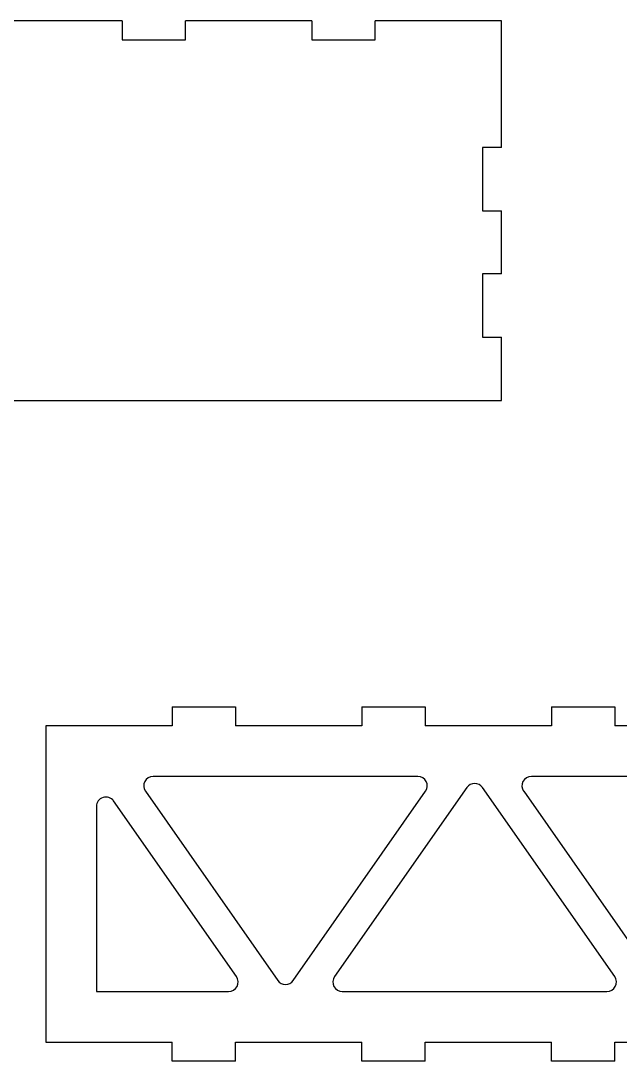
# Model space of a CAD drawing. Header units: millimetres. Extents: x 36 to 500, y 445 to 766.
# Drawn here: x 264.2 to 359, y 444.9 to 609.3 of the extents above; entities that cross this region are included whole.
import ezdxf

# ---------------------------------------------------------------- set-up
doc = ezdxf.new("R2010")
doc.units = ezdxf.units.MM

msp = doc.modelspace()

# ---------------------------------------------------------------- linework, layer by layer
at = {"color": 7, "linetype": 'Continuous', "lineweight": 25}
for p, q in [((280.24, 609.31), (260.24, 609.31)), ((280.24, 609.31), (280.24, 606.31)), ((290.24, 606.31), (290.24, 609.31)), ((310.24, 609.31), (290.24, 609.31)), ((310.24, 609.31), (310.24, 606.31)), ((320.24, 606.31), (320.24, 609.31)), ((340.24, 609.31), (320.24, 609.31)), ((340.24, 589.31), (340.24, 609.31)), ((280.24, 606.31), (290.24, 606.31)), ((310.24, 606.31), (320.24, 606.31)), ((340.24, 589.31), (337.24, 589.31)), ((337.24, 589.31), (337.24, 579.31)), ((337.24, 579.31), (340.24, 579.31)), ((340.24, 569.31), (340.24, 579.31)), ((340.24, 569.31), (337.24, 569.31)), ((337.24, 569.31), (337.24, 559.31)), ((337.24, 559.31), (340.24, 559.31)), ((340.24, 549.31), (340.24, 559.31)), ((200.24, 549.31), (340.24, 549.31)), ((288.15, 500.94), (288.15, 497.94)), ((288.15, 500.94), (298.15, 500.94)), ((298.15, 500.94), (298.15, 497.94)), ((318.15, 500.94), (318.15, 497.94)), ((318.15, 500.94), (328.15, 500.94)), ((328.15, 500.94), (328.15, 497.94)), ((348.15, 500.94), (348.15, 497.94)), ((348.15, 500.94), (358.15, 500.94)), ((358.15, 500.94), (358.15, 497.94)), ((288.15, 497.94), (268.15, 497.94)), ((268.15, 497.94), (268.15, 447.94)), ((318.15, 497.94), (298.15, 497.94)), ((348.15, 497.94), (328.15, 497.94)), ((378.15, 497.94), (358.15, 497.94)), ((326.98, 489.94), (285.13, 489.94)), ((386.8, 489.94), (344.95, 489.94)), ((334.74, 488.19), (313.81, 458.3)), ((358.12, 458.3), (337.2, 488.19)), ((283.9, 487.58), (304.83, 457.7)), ((307.29, 457.7), (328.21, 487.58)), ((343.73, 487.58), (364.65, 457.7)), ((276.15, 485.18), (276.15, 455.94)), ((298.3, 458.3), (278.88, 486.05)), ((276.15, 455.94), (297.07, 455.94)), ((315.04, 455.94), (356.89, 455.94)), ((268.15, 447.94), (288.15, 447.94)), ((288.15, 444.94), (288.15, 447.94)), ((298.15, 447.94), (318.15, 447.94)), ((298.15, 444.94), (298.15, 447.94)), ((318.15, 444.94), (318.15, 447.94)), ((328.15, 447.94), (348.15, 447.94)), ((328.15, 444.94), (328.15, 447.94)), ((348.15, 444.94), (348.15, 447.94)), ((358.15, 447.94), (378.15, 447.94)), ((358.15, 444.94), (358.15, 447.94)), ((298.15, 444.94), (288.15, 444.94)), ((328.15, 444.94), (318.15, 444.94)), ((358.15, 444.94), (348.15, 444.94))]:
    msp.add_line(p, q, dxfattribs=at)
for centre, start, end in [((285.13, 488.44), 90, 215), ((326.98, 488.44), 325, 90), ((344.95, 488.44), 90, 215), ((335.97, 487.33), 35, 145), ((277.65, 485.18), 35, 180), ((297.07, 457.44), 270, 35), ((306.06, 458.56), 215, 325), ((315.04, 457.44), 145, 270), ((356.89, 457.44), 270, 35)]:
    msp.add_arc(centre, 1.5, start, end, dxfattribs=at)

doc.saveas('drawing.dxf')
